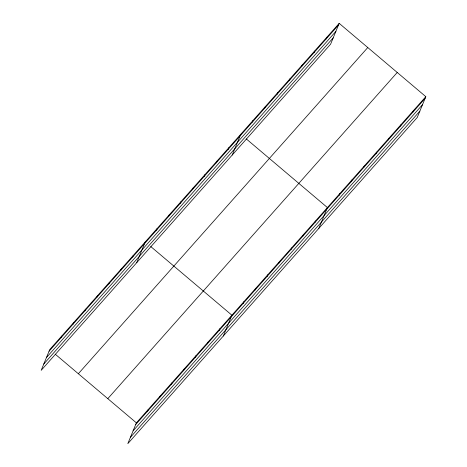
<?xml version="1.0" encoding="UTF-8"?>
<svg xmlns="http://www.w3.org/2000/svg" width="467" height="467" viewBox="0 0 467 467"><rect width="100%" height="100%" fill="white"/><g stroke="black" fill="none" stroke-linecap="round" stroke-linejoin="round"><path stroke-width="0.7" d="M60.99 337.787L61.691 336.088M72.928 324.332L73.634 322.633M84.871 310.876L85.572 309.177M96.809 297.421L97.51 295.722M108.747 283.965L109.447 282.266M120.684 270.51L121.391 268.811M132.628 257.054L133.328 255.356M136.691 262.699L145.266 241.9M156.503 230.143L157.204 228.445M168.447 216.688L169.147 214.989M180.385 203.233L181.085 201.534M192.322 189.777L193.023 188.078M204.26 176.322L204.96 174.623M216.203 162.866L216.904 161.168M228.141 149.411L228.842 147.712M232.21 155.056L240.779 134.257M252.378 122.091L253.079 120.393M264.684 108.227L265.384 106.529M425.822 96.657L136.387 422.851L127.812 443.65L417.247 117.456L425.822 96.657L339.188 23.35L49.753 349.544L41.178 370.343L330.613 44.149L339.188 23.35M276.984 94.369L277.684 92.664M147.625 411.094L148.325 409.396M289.283 80.505L289.984 78.8M159.562 397.639L160.263 395.94M301.583 66.641L302.283 64.942M171.5 384.183L172.2 382.485M313.882 52.777L314.589 51.078M183.443 370.728L184.144 369.029M326.188 38.913L326.888 37.214M195.381 357.273L196.082 355.574M207.319 343.817L208.019 342.118M219.257 330.362L219.957 328.663M223.325 336.007L231.901 315.207L150.765 246.553M243.138 303.451L243.838 301.752M255.075 289.995L255.776 288.297M267.013 276.54L267.714 274.841M278.957 263.084L279.657 261.386M290.894 249.629L291.595 247.93M302.832 236.174L303.532 234.475M314.77 222.718L315.47 221.019M318.838 228.363L327.414 207.564L246.278 138.909M339.013 195.399L339.713 193.7M351.312 181.535L352.013 179.836M363.612 167.676L364.313 165.972M375.917 153.812L376.618 152.108M388.217 139.948L388.918 138.25M400.517 126.084L401.217 124.385M412.816 112.22L413.517 110.521M49.053 351.242L338.487 25.049M46.455 357.547L335.89 31.353M43.775 364.038L333.21 37.845M78.339 373.734L367.774 47.541M107.795 398.66L397.23 72.467M135.687 424.55L425.122 98.356M133.089 430.854L422.524 104.661M130.41 437.346L419.845 111.158M55.252 354.196L136.387 422.851"/></g></svg>
